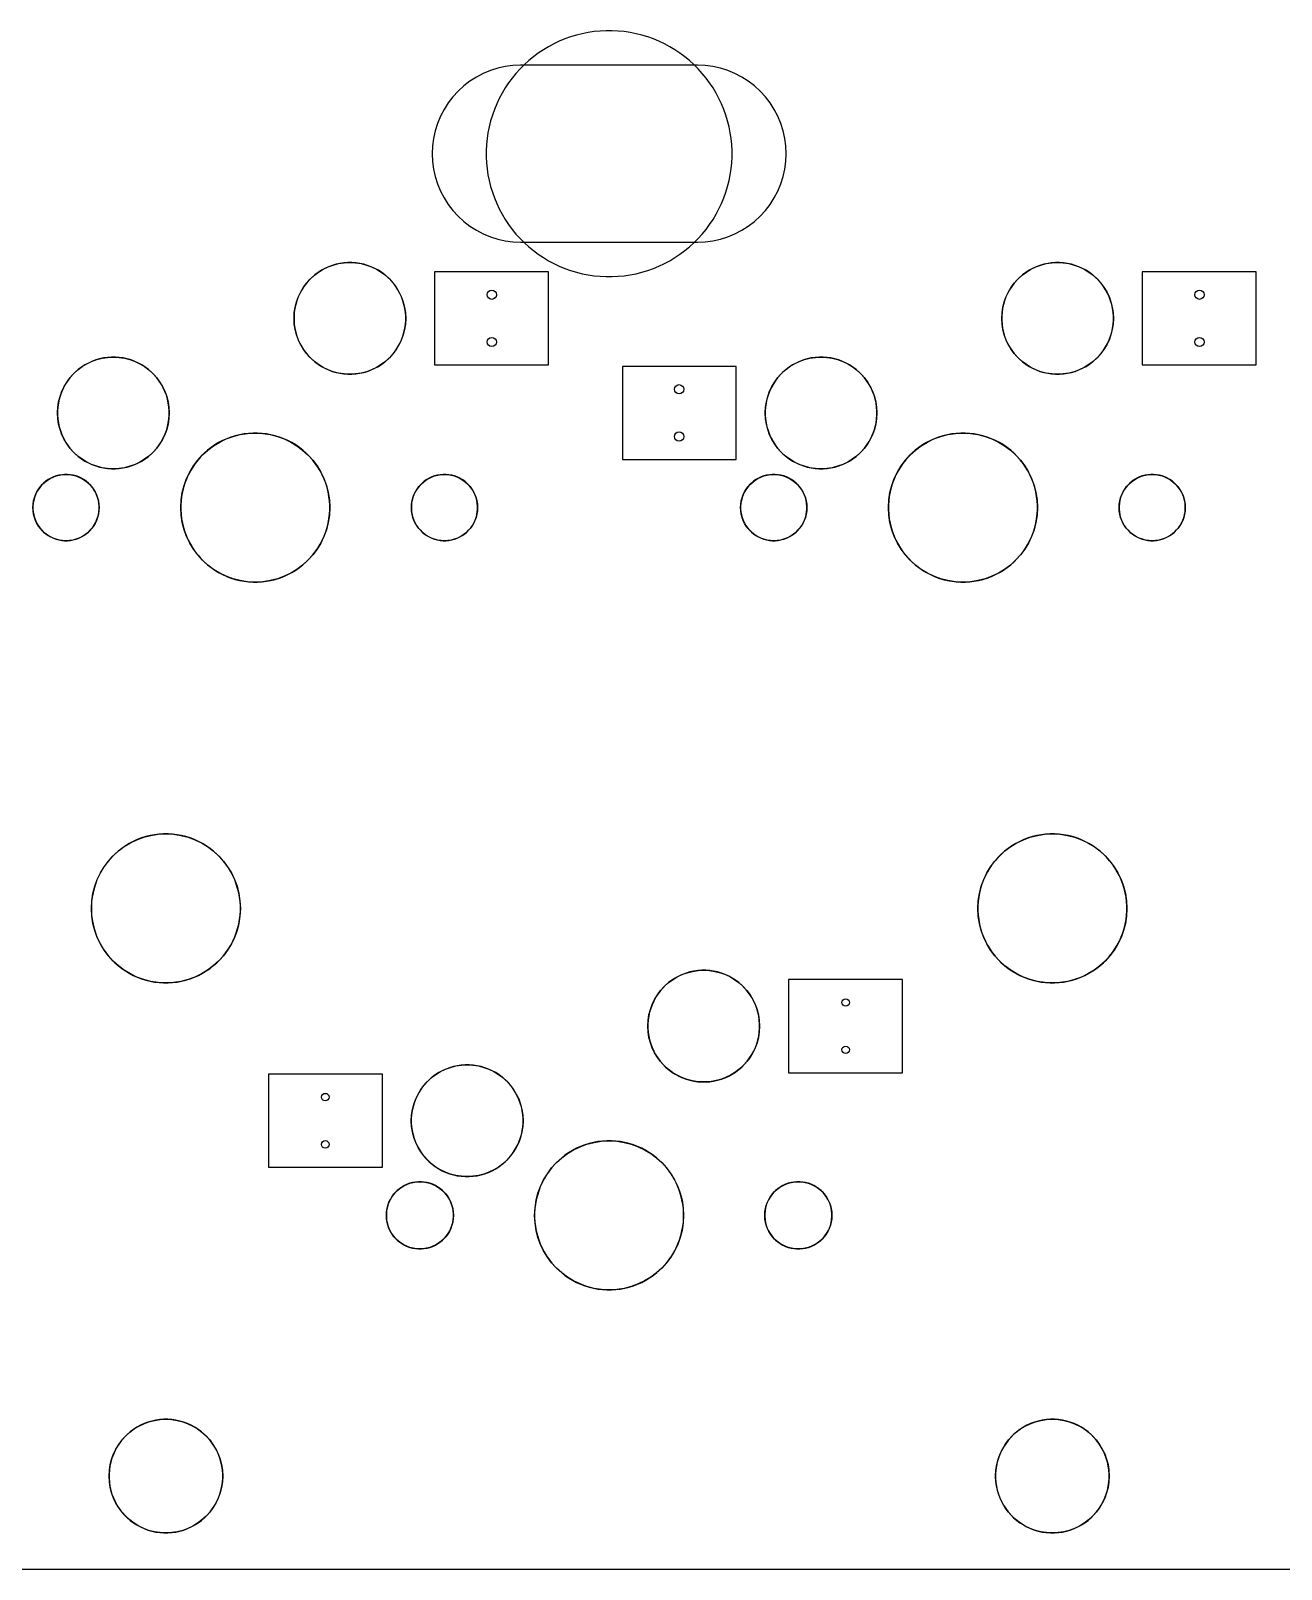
# Model space of a CAD drawing. Header units: millimetres. Extents: x 10 to 238, y 10 to 86.
# Drawn here: x 107.97 to 141.54, y 9.5 to 50.8 of the extents above; entities that cross this region are included whole.
import ezdxf

# ---------------------------------------------------------------- set-up
doc = ezdxf.new("R2010")
doc.units = ezdxf.units.MM

msp = doc.modelspace()

# ---------------------------------------------------------------- linework, layer by layer
at = {"layer": '16_copper'}
for points in [[(121.873, 44.33), (118.815, 44.33), (118.815, 41.83), (121.873, 41.83)], [(140.873, 44.33), (137.815, 44.33), (137.815, 41.83), (140.873, 41.83)], [(126.915, 41.79), (123.857, 41.79), (123.857, 39.29), (126.915, 39.29)], [(131.373, 25.33), (128.315, 25.33), (128.315, 22.83), (131.373, 22.83)], [(117.415, 22.79), (114.357, 22.79), (114.357, 20.29), (117.415, 20.29)]]:
    msp.add_lwpolyline(points, close=True, dxfattribs=at)
at = {"layer": 'drills_NPTH'}
for centre, radius in [((116.54, 43.08), 1.499), ((135.54, 43.08), 1.499), ((110.19, 40.54), 1.499), ((129.19, 40.54), 1.499), ((114, 38), 2), ((133, 38), 2), ((108.92, 38), 0.889), ((119.08, 38), 0.889), ((127.92, 38), 0.889), ((138.08, 38), 0.889), ((111.6, 27.24), 2), ((135.4, 27.24), 2), ((126.04, 24.08), 1.5), ((119.69, 21.54), 1.5), ((123.5, 19), 2), ((118.42, 19), 0.901), ((128.58, 19), 0.901), ((111.6, 12), 1.525), ((135.4, 12), 1.525)]:
    msp.add_circle(centre, radius, dxfattribs=at)
at = {"layer": 'drills_PTH'}
for centre, radius in [((120.35, 43.715), 0.125), ((139.35, 43.715), 0.125), ((120.35, 42.445), 0.125), ((139.35, 42.445), 0.125), ((125.38, 41.175), 0.125), ((125.38, 39.905), 0.125), ((129.85, 24.715), 0.1), ((129.85, 23.445), 0.1), ((115.88, 22.175), 0.1), ((115.88, 20.905), 0.1)]:
    msp.add_circle(centre, radius, dxfattribs=at)
at = {"layer": 'holes'}
for points in [[(126.8, 47.419), (126.8, 47.581), (126.792, 47.743), (126.776, 47.904), (126.752, 48.064), (126.721, 48.223), (126.681, 48.38), (126.634, 48.535), (126.58, 48.688), (126.518, 48.838), (126.449, 48.984), (126.372, 49.127), (126.289, 49.266), (126.199, 49.401), (126.102, 49.531), (126, 49.656), (125.891, 49.776), (125.776, 49.891), (125.656, 50), (125.531, 50.102), (125.401, 50.199), (125.266, 50.289), (125.127, 50.372), (124.984, 50.449), (124.838, 50.518), (124.688, 50.58), (124.535, 50.634), (124.38, 50.681), (124.223, 50.721), (124.064, 50.752), (123.904, 50.776), (123.743, 50.792), (123.581, 50.8), (123.419, 50.8), (123.257, 50.792), (123.096, 50.776), (122.936, 50.752), (122.777, 50.721), (122.62, 50.681), (122.465, 50.634), (122.312, 50.58), (122.162, 50.518), (122.016, 50.449), (121.873, 50.372), (121.734, 50.289), (121.599, 50.199), (121.469, 50.102), (121.344, 50), (121.224, 49.891), (121.109, 49.776), (121, 49.656), (120.898, 49.531), (120.801, 49.401), (120.711, 49.266), (120.628, 49.127), (120.551, 48.984), (120.482, 48.838), (120.42, 48.688), (120.366, 48.535), (120.319, 48.38), (120.279, 48.223), (120.248, 48.064), (120.224, 47.904), (120.208, 47.743), (120.2, 47.581), (120.2, 47.419), (120.208, 47.257), (120.224, 47.096), (120.248, 46.936), (120.279, 46.777), (120.319, 46.62), (120.366, 46.465), (120.42, 46.312), (120.482, 46.162), (120.551, 46.016), (120.628, 45.873), (120.711, 45.734), (120.801, 45.599), (120.898, 45.469), (121, 45.344), (121.109, 45.224), (121.224, 45.109), (121.344, 45), (121.469, 44.898), (121.599, 44.801), (121.734, 44.711), (121.873, 44.628), (122.016, 44.551), (122.162, 44.482), (122.312, 44.42), (122.465, 44.366), (122.62, 44.319), (122.777, 44.279), (122.936, 44.248), (123.096, 44.224), (123.257, 44.208), (123.419, 44.2), (123.581, 44.2), (123.743, 44.208), (123.904, 44.224), (124.064, 44.248), (124.223, 44.279), (124.38, 44.319), (124.535, 44.366), (124.688, 44.42), (124.838, 44.482), (124.984, 44.551), (125.127, 44.628), (125.266, 44.711), (125.401, 44.801), (125.531, 44.898), (125.656, 45), (125.776, 45.109), (125.891, 45.224), (126, 45.344), (126.102, 45.469), (126.199, 45.599), (126.289, 45.734), (126.372, 45.873), (126.449, 46.016), (126.518, 46.162), (126.58, 46.312), (126.634, 46.465), (126.681, 46.62), (126.721, 46.777), (126.752, 46.936), (126.776, 47.096), (126.792, 47.257), (126.8, 47.419)], [(118.75, 47.5), (118.759, 47.293), (118.786, 47.088), (118.831, 46.885), (118.893, 46.688), (118.973, 46.496), (119.068, 46.312), (119.18, 46.138), (119.306, 45.973), (119.446, 45.821), (119.598, 45.681), (119.763, 45.555), (119.938, 45.443), (120.121, 45.348), (120.313, 45.268), (120.51, 45.206), (120.713, 45.161), (120.918, 45.134), (121.125, 45.125), (125.875, 45.125), (126.082, 45.134), (126.287, 45.161), (126.49, 45.206), (126.687, 45.268), (126.879, 45.348), (127.062, 45.443), (127.237, 45.555), (127.402, 45.681), (127.554, 45.821), (127.694, 45.973), (127.82, 46.138), (127.932, 46.312), (128.027, 46.496), (128.107, 46.688), (128.169, 46.885), (128.214, 47.088), (128.241, 47.293), (128.25, 47.5), (128.241, 47.707), (128.214, 47.912), (128.169, 48.115), (128.107, 48.312), (128.027, 48.504), (127.932, 48.688), (127.82, 48.862), (127.694, 49.027), (127.554, 49.179), (127.402, 49.319), (127.237, 49.445), (127.062, 49.557), (126.879, 49.652), (126.687, 49.732), (126.49, 49.794), (126.287, 49.839), (126.082, 49.866), (125.875, 49.875), (121.125, 49.875), (120.918, 49.866), (120.713, 49.839), (120.51, 49.794), (120.313, 49.732), (120.121, 49.652), (119.938, 49.557), (119.763, 49.445), (119.598, 49.319), (119.446, 49.179), (119.306, 49.027), (119.18, 48.862), (119.068, 48.688), (118.973, 48.504), (118.893, 48.312), (118.831, 48.115), (118.786, 47.912), (118.759, 47.707), (118.75, 47.5)], [(115.041, 43.026), (115.049, 42.92), (115.064, 42.814), (115.087, 42.709), (115.117, 42.606), (115.155, 42.506), (115.199, 42.409), (115.25, 42.315), (115.308, 42.225), (115.372, 42.139), (115.442, 42.058), (115.518, 41.982), (115.599, 41.912), (115.685, 41.848), (115.775, 41.79), (115.869, 41.739), (115.966, 41.695), (116.066, 41.657), (116.169, 41.627), (116.274, 41.604), (116.38, 41.589), (116.486, 41.581), (116.594, 41.581), (116.7, 41.589), (116.806, 41.604), (116.911, 41.627), (117.014, 41.657), (117.114, 41.695), (117.211, 41.739), (117.305, 41.79), (117.395, 41.848), (117.481, 41.912), (117.562, 41.982), (117.638, 42.058), (117.708, 42.139), (117.772, 42.225), (117.83, 42.315), (117.881, 42.409), (117.925, 42.506), (117.963, 42.606), (117.993, 42.709), (118.016, 42.814), (118.031, 42.92), (118.039, 43.026), (118.039, 43.134), (118.031, 43.24), (118.016, 43.346), (117.993, 43.451), (117.963, 43.554), (117.925, 43.654), (117.881, 43.751), (117.83, 43.845), (117.772, 43.935), (117.708, 44.021), (117.638, 44.102), (117.562, 44.178), (117.481, 44.248), (117.395, 44.312), (117.305, 44.37), (117.211, 44.421), (117.114, 44.465), (117.014, 44.503), (116.911, 44.533), (116.806, 44.556), (116.7, 44.571), (116.594, 44.579), (116.486, 44.579), (116.38, 44.571), (116.274, 44.556), (116.169, 44.533), (116.066, 44.503), (115.966, 44.465), (115.869, 44.421), (115.775, 44.37), (115.685, 44.312), (115.599, 44.248), (115.518, 44.178), (115.442, 44.102), (115.372, 44.021), (115.308, 43.935), (115.25, 43.845), (115.199, 43.751), (115.155, 43.654), (115.117, 43.554), (115.087, 43.451), (115.064, 43.346), (115.049, 43.24), (115.041, 43.134), (115.041, 43.026)], [(134.041, 43.026), (134.049, 42.92), (134.064, 42.814), (134.087, 42.709), (134.117, 42.606), (134.155, 42.506), (134.199, 42.409), (134.25, 42.315), (134.308, 42.225), (134.372, 42.139), (134.442, 42.058), (134.518, 41.982), (134.599, 41.912), (134.685, 41.848), (134.775, 41.79), (134.869, 41.739), (134.966, 41.695), (135.066, 41.657), (135.169, 41.627), (135.274, 41.604), (135.38, 41.589), (135.486, 41.581), (135.594, 41.581), (135.7, 41.589), (135.806, 41.604), (135.911, 41.627), (136.014, 41.657), (136.114, 41.695), (136.211, 41.739), (136.305, 41.79), (136.395, 41.848), (136.481, 41.912), (136.562, 41.982), (136.638, 42.058), (136.708, 42.139), (136.772, 42.225), (136.83, 42.315), (136.881, 42.409), (136.925, 42.506), (136.963, 42.606), (136.993, 42.709), (137.016, 42.814), (137.031, 42.92), (137.039, 43.026), (137.039, 43.134), (137.031, 43.24), (137.016, 43.346), (136.993, 43.451), (136.963, 43.554), (136.925, 43.654), (136.881, 43.751), (136.83, 43.845), (136.772, 43.935), (136.708, 44.021), (136.638, 44.102), (136.562, 44.178), (136.481, 44.248), (136.395, 44.312), (136.305, 44.37), (136.211, 44.421), (136.114, 44.465), (136.014, 44.503), (135.911, 44.533), (135.806, 44.556), (135.7, 44.571), (135.594, 44.579), (135.486, 44.579), (135.38, 44.571), (135.274, 44.556), (135.169, 44.533), (135.066, 44.503), (134.966, 44.465), (134.869, 44.421), (134.775, 44.37), (134.685, 44.312), (134.599, 44.248), (134.518, 44.178), (134.442, 44.102), (134.372, 44.021), (134.308, 43.935), (134.25, 43.845), (134.199, 43.751), (134.155, 43.654), (134.117, 43.554), (134.087, 43.451), (134.064, 43.346), (134.049, 43.24), (134.041, 43.134), (134.041, 43.026)], [(108.691, 40.486), (108.699, 40.38), (108.714, 40.274), (108.737, 40.169), (108.767, 40.066), (108.805, 39.966), (108.849, 39.869), (108.9, 39.775), (108.958, 39.685), (109.022, 39.599), (109.092, 39.518), (109.168, 39.442), (109.249, 39.372), (109.335, 39.308), (109.425, 39.25), (109.519, 39.199), (109.616, 39.155), (109.716, 39.117), (109.819, 39.087), (109.924, 39.064), (110.03, 39.049), (110.136, 39.041), (110.244, 39.041), (110.35, 39.049), (110.456, 39.064), (110.561, 39.087), (110.664, 39.117), (110.764, 39.155), (110.861, 39.199), (110.955, 39.25), (111.045, 39.308), (111.131, 39.372), (111.212, 39.442), (111.288, 39.518), (111.358, 39.599), (111.422, 39.685), (111.48, 39.775), (111.531, 39.869), (111.575, 39.966), (111.613, 40.066), (111.643, 40.169), (111.666, 40.274), (111.681, 40.38), (111.689, 40.486), (111.689, 40.594), (111.681, 40.7), (111.666, 40.806), (111.643, 40.911), (111.613, 41.014), (111.575, 41.114), (111.531, 41.211), (111.48, 41.305), (111.422, 41.395), (111.358, 41.481), (111.288, 41.562), (111.212, 41.638), (111.131, 41.708), (111.045, 41.772), (110.955, 41.83), (110.861, 41.881), (110.764, 41.925), (110.664, 41.963), (110.561, 41.993), (110.456, 42.016), (110.35, 42.031), (110.244, 42.039), (110.136, 42.039), (110.03, 42.031), (109.924, 42.016), (109.819, 41.993), (109.716, 41.963), (109.616, 41.925), (109.519, 41.881), (109.425, 41.83), (109.335, 41.772), (109.249, 41.708), (109.168, 41.638), (109.092, 41.562), (109.022, 41.481), (108.958, 41.395), (108.9, 41.305), (108.849, 41.211), (108.805, 41.114), (108.767, 41.014), (108.737, 40.911), (108.714, 40.806), (108.699, 40.7), (108.691, 40.594), (108.691, 40.486)], [(127.691, 40.486), (127.699, 40.38), (127.714, 40.274), (127.737, 40.169), (127.767, 40.066), (127.805, 39.966), (127.849, 39.869), (127.9, 39.775), (127.958, 39.685), (128.022, 39.599), (128.092, 39.518), (128.168, 39.442), (128.249, 39.372), (128.335, 39.308), (128.425, 39.25), (128.519, 39.199), (128.616, 39.155), (128.716, 39.117), (128.819, 39.087), (128.924, 39.064), (129.03, 39.049), (129.136, 39.041), (129.244, 39.041), (129.35, 39.049), (129.456, 39.064), (129.561, 39.087), (129.664, 39.117), (129.764, 39.155), (129.861, 39.199), (129.955, 39.25), (130.045, 39.308), (130.131, 39.372), (130.212, 39.442), (130.288, 39.518), (130.358, 39.599), (130.422, 39.685), (130.48, 39.775), (130.531, 39.869), (130.575, 39.966), (130.613, 40.066), (130.643, 40.169), (130.666, 40.274), (130.681, 40.38), (130.689, 40.486), (130.689, 40.594), (130.681, 40.7), (130.666, 40.806), (130.643, 40.911), (130.613, 41.014), (130.575, 41.114), (130.531, 41.211), (130.48, 41.305), (130.422, 41.395), (130.358, 41.481), (130.288, 41.562), (130.212, 41.638), (130.131, 41.708), (130.045, 41.772), (129.955, 41.83), (129.861, 41.881), (129.764, 41.925), (129.664, 41.963), (129.561, 41.993), (129.456, 42.016), (129.35, 42.031), (129.244, 42.039), (129.136, 42.039), (129.03, 42.031), (128.924, 42.016), (128.819, 41.993), (128.716, 41.963), (128.616, 41.925), (128.519, 41.881), (128.425, 41.83), (128.335, 41.772), (128.249, 41.708), (128.168, 41.638), (128.092, 41.562), (128.022, 41.481), (127.958, 41.395), (127.9, 41.305), (127.849, 41.211), (127.805, 41.114), (127.767, 41.014), (127.737, 40.911), (127.714, 40.806), (127.699, 40.7), (127.691, 40.594), (127.691, 40.486)], [(112, 37.94), (112.007, 37.819), (112.022, 37.699), (112.044, 37.58), (112.073, 37.463), (112.109, 37.347), (112.151, 37.234), (112.201, 37.124), (112.257, 37.017), (112.32, 36.914), (112.388, 36.814), (112.463, 36.719), (112.543, 36.629), (112.629, 36.543), (112.719, 36.463), (112.814, 36.388), (112.914, 36.32), (113.017, 36.257), (113.124, 36.201), (113.234, 36.151), (113.347, 36.109), (113.463, 36.073), (113.58, 36.044), (113.699, 36.022), (113.819, 36.007), (113.94, 36), (114.06, 36), (114.181, 36.007), (114.301, 36.022), (114.42, 36.044), (114.537, 36.073), (114.653, 36.109), (114.766, 36.151), (114.876, 36.201), (114.983, 36.257), (115.086, 36.32), (115.186, 36.388), (115.281, 36.463), (115.371, 36.543), (115.457, 36.629), (115.537, 36.719), (115.612, 36.814), (115.68, 36.914), (115.743, 37.017), (115.799, 37.124), (115.849, 37.234), (115.891, 37.347), (115.927, 37.463), (115.956, 37.58), (115.978, 37.699), (115.993, 37.819), (116, 37.94), (116, 38.06), (115.993, 38.181), (115.978, 38.301), (115.956, 38.42), (115.927, 38.537), (115.891, 38.653), (115.849, 38.766), (115.799, 38.876), (115.743, 38.983), (115.68, 39.086), (115.612, 39.186), (115.537, 39.281), (115.457, 39.371), (115.371, 39.457), (115.281, 39.537), (115.186, 39.612), (115.086, 39.68), (114.983, 39.743), (114.876, 39.799), (114.766, 39.849), (114.653, 39.891), (114.537, 39.927), (114.42, 39.956), (114.301, 39.978), (114.181, 39.993), (114.06, 40), (113.94, 40), (113.819, 39.993), (113.699, 39.978), (113.58, 39.956), (113.463, 39.927), (113.347, 39.891), (113.234, 39.849), (113.124, 39.799), (113.017, 39.743), (112.914, 39.68), (112.814, 39.612), (112.719, 39.537), (112.629, 39.457), (112.543, 39.371), (112.463, 39.281), (112.388, 39.186), (112.32, 39.086), (112.257, 38.983), (112.201, 38.876), (112.151, 38.766), (112.109, 38.653), (112.073, 38.537), (112.044, 38.42), (112.022, 38.301), (112.007, 38.181), (112, 38.06), (112, 37.94)], [(131, 37.94), (131.007, 37.819), (131.022, 37.699), (131.044, 37.58), (131.073, 37.463), (131.109, 37.347), (131.151, 37.234), (131.201, 37.124), (131.257, 37.017), (131.32, 36.914), (131.388, 36.814), (131.463, 36.719), (131.543, 36.629), (131.629, 36.543), (131.719, 36.463), (131.814, 36.388), (131.914, 36.32), (132.017, 36.257), (132.124, 36.201), (132.234, 36.151), (132.347, 36.109), (132.463, 36.073), (132.58, 36.044), (132.699, 36.022), (132.819, 36.007), (132.94, 36), (133.06, 36), (133.181, 36.007), (133.301, 36.022), (133.42, 36.044), (133.537, 36.073), (133.653, 36.109), (133.766, 36.151), (133.876, 36.201), (133.983, 36.257), (134.086, 36.32), (134.186, 36.388), (134.281, 36.463), (134.371, 36.543), (134.457, 36.629), (134.537, 36.719), (134.612, 36.814), (134.68, 36.914), (134.743, 37.017), (134.799, 37.124), (134.849, 37.234), (134.891, 37.347), (134.927, 37.463), (134.956, 37.58), (134.978, 37.699), (134.993, 37.819), (135, 37.94), (135, 38.06), (134.993, 38.181), (134.978, 38.301), (134.956, 38.42), (134.927, 38.537), (134.891, 38.653), (134.849, 38.766), (134.799, 38.876), (134.743, 38.983), (134.68, 39.086), (134.612, 39.186), (134.537, 39.281), (134.457, 39.371), (134.371, 39.457), (134.281, 39.537), (134.186, 39.612), (134.086, 39.68), (133.983, 39.743), (133.876, 39.799), (133.766, 39.849), (133.653, 39.891), (133.537, 39.927), (133.42, 39.956), (133.301, 39.978), (133.181, 39.993), (133.06, 40), (132.94, 40), (132.819, 39.993), (132.699, 39.978), (132.58, 39.956), (132.463, 39.927), (132.347, 39.891), (132.234, 39.849), (132.124, 39.799), (132.017, 39.743), (131.914, 39.68), (131.814, 39.612), (131.719, 39.537), (131.629, 39.457), (131.543, 39.371), (131.463, 39.281), (131.388, 39.186), (131.32, 39.086), (131.257, 38.983), (131.201, 38.876), (131.151, 38.766), (131.109, 38.653), (131.073, 38.537), (131.044, 38.42), (131.022, 38.301), (131.007, 38.181), (131, 38.06), (131, 37.94)], [(108.031, 37.961), (108.038, 37.884), (108.051, 37.807), (108.071, 37.732), (108.098, 37.659), (108.131, 37.589), (108.17, 37.522), (108.214, 37.458), (108.264, 37.399), (108.319, 37.344), (108.378, 37.294), (108.442, 37.25), (108.509, 37.211), (108.579, 37.178), (108.652, 37.151), (108.727, 37.131), (108.804, 37.118), (108.881, 37.111), (108.959, 37.111), (109.036, 37.118), (109.113, 37.131), (109.188, 37.151), (109.261, 37.178), (109.331, 37.211), (109.398, 37.25), (109.462, 37.294), (109.521, 37.344), (109.576, 37.399), (109.626, 37.458), (109.67, 37.522), (109.709, 37.589), (109.742, 37.659), (109.769, 37.732), (109.789, 37.807), (109.802, 37.884), (109.809, 37.961), (109.809, 38.039), (109.802, 38.116), (109.789, 38.193), (109.769, 38.268), (109.742, 38.341), (109.709, 38.411), (109.67, 38.478), (109.626, 38.542), (109.576, 38.601), (109.521, 38.656), (109.462, 38.706), (109.398, 38.75), (109.331, 38.789), (109.261, 38.822), (109.188, 38.849), (109.113, 38.869), (109.036, 38.882), (108.959, 38.889), (108.881, 38.889), (108.804, 38.882), (108.727, 38.869), (108.652, 38.849), (108.579, 38.822), (108.509, 38.789), (108.442, 38.75), (108.378, 38.706), (108.319, 38.656), (108.264, 38.601), (108.214, 38.542), (108.17, 38.478), (108.131, 38.411), (108.098, 38.341), (108.071, 38.268), (108.051, 38.193), (108.038, 38.116), (108.031, 38.039), (108.031, 37.961)], [(118.191, 37.961), (118.198, 37.884), (118.211, 37.807), (118.231, 37.732), (118.258, 37.659), (118.291, 37.589), (118.33, 37.522), (118.374, 37.458), (118.424, 37.399), (118.479, 37.344), (118.538, 37.294), (118.602, 37.25), (118.669, 37.211), (118.739, 37.178), (118.812, 37.151), (118.887, 37.131), (118.964, 37.118), (119.041, 37.111), (119.119, 37.111), (119.196, 37.118), (119.273, 37.131), (119.348, 37.151), (119.421, 37.178), (119.491, 37.211), (119.558, 37.25), (119.622, 37.294), (119.681, 37.344), (119.736, 37.399), (119.786, 37.458), (119.83, 37.522), (119.869, 37.589), (119.902, 37.659), (119.929, 37.732), (119.949, 37.807), (119.962, 37.884), (119.969, 37.961), (119.969, 38.039), (119.962, 38.116), (119.949, 38.193), (119.929, 38.268), (119.902, 38.341), (119.869, 38.411), (119.83, 38.478), (119.786, 38.542), (119.736, 38.601), (119.681, 38.656), (119.622, 38.706), (119.558, 38.75), (119.491, 38.789), (119.421, 38.822), (119.348, 38.849), (119.273, 38.869), (119.196, 38.882), (119.119, 38.889), (119.041, 38.889), (118.964, 38.882), (118.887, 38.869), (118.812, 38.849), (118.739, 38.822), (118.669, 38.789), (118.602, 38.75), (118.538, 38.706), (118.479, 38.656), (118.424, 38.601), (118.374, 38.542), (118.33, 38.478), (118.291, 38.411), (118.258, 38.341), (118.231, 38.268), (118.211, 38.193), (118.198, 38.116), (118.191, 38.039), (118.191, 37.961)], [(127.031, 37.961), (127.038, 37.884), (127.051, 37.807), (127.071, 37.732), (127.098, 37.659), (127.131, 37.589), (127.17, 37.522), (127.214, 37.458), (127.264, 37.399), (127.319, 37.344), (127.378, 37.294), (127.442, 37.25), (127.509, 37.211), (127.579, 37.178), (127.652, 37.151), (127.727, 37.131), (127.804, 37.118), (127.881, 37.111), (127.959, 37.111), (128.036, 37.118), (128.113, 37.131), (128.188, 37.151), (128.261, 37.178), (128.331, 37.211), (128.398, 37.25), (128.462, 37.294), (128.521, 37.344), (128.576, 37.399), (128.626, 37.458), (128.67, 37.522), (128.709, 37.589), (128.742, 37.659), (128.769, 37.732), (128.789, 37.807), (128.802, 37.884), (128.809, 37.961), (128.809, 38.039), (128.802, 38.116), (128.789, 38.193), (128.769, 38.268), (128.742, 38.341), (128.709, 38.411), (128.67, 38.478), (128.626, 38.542), (128.576, 38.601), (128.521, 38.656), (128.462, 38.706), (128.398, 38.75), (128.331, 38.789), (128.261, 38.822), (128.188, 38.849), (128.113, 38.869), (128.036, 38.882), (127.959, 38.889), (127.881, 38.889), (127.804, 38.882), (127.727, 38.869), (127.652, 38.849), (127.579, 38.822), (127.509, 38.789), (127.442, 38.75), (127.378, 38.706), (127.319, 38.656), (127.264, 38.601), (127.214, 38.542), (127.17, 38.478), (127.131, 38.411), (127.098, 38.341), (127.071, 38.268), (127.051, 38.193), (127.038, 38.116), (127.031, 38.039), (127.031, 37.961)], [(137.191, 37.961), (137.198, 37.884), (137.211, 37.807), (137.231, 37.732), (137.258, 37.659), (137.291, 37.589), (137.33, 37.522), (137.374, 37.458), (137.424, 37.399), (137.479, 37.344), (137.538, 37.294), (137.602, 37.25), (137.669, 37.211), (137.739, 37.178), (137.812, 37.151), (137.887, 37.131), (137.964, 37.118), (138.041, 37.111), (138.119, 37.111), (138.196, 37.118), (138.273, 37.131), (138.348, 37.151), (138.421, 37.178), (138.491, 37.211), (138.558, 37.25), (138.622, 37.294), (138.681, 37.344), (138.736, 37.399), (138.786, 37.458), (138.83, 37.522), (138.869, 37.589), (138.902, 37.659), (138.929, 37.732), (138.949, 37.807), (138.962, 37.884), (138.969, 37.961), (138.969, 38.039), (138.962, 38.116), (138.949, 38.193), (138.929, 38.268), (138.902, 38.341), (138.869, 38.411), (138.83, 38.478), (138.786, 38.542), (138.736, 38.601), (138.681, 38.656), (138.622, 38.706), (138.558, 38.75), (138.491, 38.789), (138.421, 38.822), (138.348, 38.849), (138.273, 38.869), (138.196, 38.882), (138.119, 38.889), (138.041, 38.889), (137.964, 38.882), (137.887, 38.869), (137.812, 38.849), (137.739, 38.822), (137.669, 38.789), (137.602, 38.75), (137.538, 38.706), (137.479, 38.656), (137.424, 38.601), (137.374, 38.542), (137.33, 38.478), (137.291, 38.411), (137.258, 38.341), (137.231, 38.268), (137.211, 38.193), (137.198, 38.116), (137.191, 38.039), (137.191, 37.961)], [(109.6, 27.18), (109.607, 27.059), (109.622, 26.939), (109.644, 26.82), (109.673, 26.703), (109.709, 26.587), (109.751, 26.474), (109.801, 26.364), (109.857, 26.257), (109.92, 26.154), (109.988, 26.054), (110.063, 25.959), (110.143, 25.869), (110.229, 25.783), (110.319, 25.703), (110.414, 25.628), (110.514, 25.56), (110.617, 25.497), (110.724, 25.441), (110.834, 25.391), (110.947, 25.349), (111.063, 25.313), (111.18, 25.284), (111.299, 25.262), (111.419, 25.247), (111.54, 25.24), (111.66, 25.24), (111.781, 25.247), (111.901, 25.262), (112.02, 25.284), (112.137, 25.313), (112.253, 25.349), (112.366, 25.391), (112.476, 25.441), (112.583, 25.497), (112.686, 25.56), (112.786, 25.628), (112.881, 25.703), (112.971, 25.783), (113.057, 25.869), (113.137, 25.959), (113.212, 26.054), (113.28, 26.154), (113.343, 26.257), (113.399, 26.364), (113.449, 26.474), (113.491, 26.587), (113.527, 26.703), (113.556, 26.82), (113.578, 26.939), (113.593, 27.059), (113.6, 27.18), (113.6, 27.3), (113.593, 27.421), (113.578, 27.541), (113.556, 27.66), (113.527, 27.777), (113.491, 27.893), (113.449, 28.006), (113.399, 28.116), (113.343, 28.223), (113.28, 28.326), (113.212, 28.426), (113.137, 28.521), (113.057, 28.611), (112.971, 28.697), (112.881, 28.777), (112.786, 28.852), (112.686, 28.92), (112.583, 28.983), (112.476, 29.039), (112.366, 29.089), (112.253, 29.131), (112.137, 29.167), (112.02, 29.196), (111.901, 29.218), (111.781, 29.233), (111.66, 29.24), (111.54, 29.24), (111.419, 29.233), (111.299, 29.218), (111.18, 29.196), (111.063, 29.167), (110.947, 29.131), (110.834, 29.089), (110.724, 29.039), (110.617, 28.983), (110.514, 28.92), (110.414, 28.852), (110.319, 28.777), (110.229, 28.697), (110.143, 28.611), (110.063, 28.521), (109.988, 28.426), (109.92, 28.326), (109.857, 28.223), (109.801, 28.116), (109.751, 28.006), (109.709, 27.893), (109.673, 27.777), (109.644, 27.66), (109.622, 27.541), (109.607, 27.421), (109.6, 27.3), (109.6, 27.18)], [(133.4, 27.18), (133.407, 27.059), (133.422, 26.939), (133.444, 26.82), (133.473, 26.703), (133.509, 26.587), (133.551, 26.474), (133.601, 26.364), (133.657, 26.257), (133.72, 26.154), (133.788, 26.054), (133.863, 25.959), (133.943, 25.869), (134.029, 25.783), (134.119, 25.703), (134.214, 25.628), (134.314, 25.56), (134.417, 25.497), (134.524, 25.441), (134.634, 25.391), (134.747, 25.349), (134.863, 25.313), (134.98, 25.284), (135.099, 25.262), (135.219, 25.247), (135.34, 25.24), (135.46, 25.24), (135.581, 25.247), (135.701, 25.262), (135.82, 25.284), (135.937, 25.313), (136.053, 25.349), (136.166, 25.391), (136.276, 25.441), (136.383, 25.497), (136.486, 25.56), (136.586, 25.628), (136.681, 25.703), (136.771, 25.783), (136.857, 25.869), (136.937, 25.959), (137.012, 26.054), (137.08, 26.154), (137.143, 26.257), (137.199, 26.364), (137.249, 26.474), (137.291, 26.587), (137.327, 26.703), (137.356, 26.82), (137.378, 26.939), (137.393, 27.059), (137.4, 27.18), (137.4, 27.3), (137.393, 27.421), (137.378, 27.541), (137.356, 27.66), (137.327, 27.777), (137.291, 27.893), (137.249, 28.006), (137.199, 28.116), (137.143, 28.223), (137.08, 28.326), (137.012, 28.426), (136.937, 28.521), (136.857, 28.611), (136.771, 28.697), (136.681, 28.777), (136.586, 28.852), (136.486, 28.92), (136.383, 28.983), (136.276, 29.039), (136.166, 29.089), (136.053, 29.131), (135.937, 29.167), (135.82, 29.196), (135.701, 29.218), (135.581, 29.233), (135.46, 29.24), (135.34, 29.24), (135.219, 29.233), (135.099, 29.218), (134.98, 29.196), (134.863, 29.167), (134.747, 29.131), (134.634, 29.089), (134.524, 29.039), (134.417, 28.983), (134.314, 28.92), (134.214, 28.852), (134.119, 28.777), (134.029, 28.697), (133.943, 28.611), (133.863, 28.521), (133.788, 28.426), (133.72, 28.326), (133.657, 28.223), (133.601, 28.116), (133.551, 28.006), (133.509, 27.893), (133.473, 27.777), (133.444, 27.66), (133.422, 27.541), (133.407, 27.421), (133.4, 27.3), (133.4, 27.18)], [(124.54, 24.026), (124.548, 23.92), (124.563, 23.814), (124.586, 23.709), (124.616, 23.606), (124.653, 23.506), (124.698, 23.408), (124.749, 23.314), (124.807, 23.224), (124.871, 23.138), (124.941, 23.057), (125.017, 22.981), (125.098, 22.911), (125.184, 22.847), (125.274, 22.789), (125.368, 22.738), (125.466, 22.693), (125.566, 22.656), (125.669, 22.626), (125.774, 22.603), (125.88, 22.588), (125.986, 22.58), (126.094, 22.58), (126.2, 22.588), (126.306, 22.603), (126.411, 22.626), (126.514, 22.656), (126.614, 22.693), (126.712, 22.738), (126.806, 22.789), (126.896, 22.847), (126.982, 22.911), (127.063, 22.981), (127.139, 23.057), (127.209, 23.138), (127.273, 23.224), (127.331, 23.314), (127.382, 23.408), (127.427, 23.506), (127.464, 23.606), (127.494, 23.709), (127.517, 23.814), (127.532, 23.92), (127.54, 24.026), (127.54, 24.134), (127.532, 24.24), (127.517, 24.347), (127.494, 24.451), (127.464, 24.554), (127.427, 24.654), (127.382, 24.752), (127.331, 24.846), (127.273, 24.936), (127.209, 25.022), (127.139, 25.103), (127.063, 25.179), (126.982, 25.249), (126.896, 25.313), (126.806, 25.371), (126.712, 25.422), (126.614, 25.467), (126.514, 25.504), (126.411, 25.534), (126.306, 25.557), (126.2, 25.572), (126.094, 25.58), (125.986, 25.58), (125.88, 25.572), (125.774, 25.557), (125.669, 25.534), (125.566, 25.504), (125.466, 25.467), (125.368, 25.422), (125.274, 25.371), (125.184, 25.313), (125.098, 25.249), (125.017, 25.179), (124.941, 25.103), (124.871, 25.022), (124.807, 24.936), (124.749, 24.846), (124.698, 24.752), (124.653, 24.654), (124.616, 24.554), (124.586, 24.451), (124.563, 24.347), (124.548, 24.24), (124.54, 24.134), (124.54, 24.026)], [(118.19, 21.486), (118.198, 21.38), (118.213, 21.274), (118.236, 21.169), (118.266, 21.066), (118.303, 20.966), (118.348, 20.868), (118.399, 20.774), (118.457, 20.684), (118.521, 20.598), (118.591, 20.517), (118.667, 20.441), (118.748, 20.371), (118.834, 20.307), (118.924, 20.249), (119.018, 20.198), (119.116, 20.153), (119.216, 20.116), (119.319, 20.086), (119.424, 20.063), (119.53, 20.048), (119.636, 20.04), (119.744, 20.04), (119.85, 20.048), (119.957, 20.063), (120.061, 20.086), (120.164, 20.116), (120.264, 20.153), (120.362, 20.198), (120.456, 20.249), (120.546, 20.307), (120.632, 20.371), (120.713, 20.441), (120.789, 20.517), (120.859, 20.598), (120.923, 20.684), (120.981, 20.774), (121.032, 20.868), (121.077, 20.966), (121.114, 21.066), (121.144, 21.169), (121.167, 21.274), (121.182, 21.38), (121.19, 21.486), (121.19, 21.594), (121.182, 21.7), (121.167, 21.806), (121.144, 21.911), (121.114, 22.014), (121.077, 22.114), (121.032, 22.212), (120.981, 22.306), (120.923, 22.396), (120.859, 22.482), (120.789, 22.563), (120.713, 22.639), (120.632, 22.709), (120.546, 22.773), (120.456, 22.831), (120.362, 22.882), (120.264, 22.927), (120.164, 22.964), (120.061, 22.994), (119.957, 23.017), (119.85, 23.032), (119.744, 23.04), (119.636, 23.04), (119.53, 23.032), (119.424, 23.017), (119.319, 22.994), (119.216, 22.964), (119.116, 22.927), (119.018, 22.882), (118.924, 22.831), (118.834, 22.773), (118.748, 22.709), (118.667, 22.639), (118.591, 22.563), (118.521, 22.482), (118.457, 22.396), (118.399, 22.306), (118.348, 22.212), (118.303, 22.114), (118.266, 22.014), (118.236, 21.911), (118.213, 21.806), (118.198, 21.7), (118.19, 21.594), (118.19, 21.486)], [(121.5, 18.94), (121.507, 18.819), (121.522, 18.699), (121.544, 18.58), (121.573, 18.463), (121.609, 18.347), (121.651, 18.234), (121.701, 18.124), (121.757, 18.017), (121.82, 17.914), (121.888, 17.814), (121.963, 17.719), (122.043, 17.629), (122.129, 17.543), (122.219, 17.463), (122.314, 17.388), (122.414, 17.32), (122.517, 17.257), (122.624, 17.201), (122.734, 17.151), (122.847, 17.109), (122.963, 17.073), (123.08, 17.044), (123.199, 17.022), (123.319, 17.007), (123.44, 17), (123.56, 17), (123.681, 17.007), (123.801, 17.022), (123.92, 17.044), (124.037, 17.073), (124.153, 17.109), (124.266, 17.151), (124.376, 17.201), (124.483, 17.257), (124.586, 17.32), (124.686, 17.388), (124.781, 17.463), (124.871, 17.543), (124.957, 17.629), (125.037, 17.719), (125.112, 17.814), (125.18, 17.914), (125.243, 18.017), (125.299, 18.124), (125.349, 18.234), (125.391, 18.347), (125.427, 18.463), (125.456, 18.58), (125.478, 18.699), (125.493, 18.819), (125.5, 18.94), (125.5, 19.06), (125.493, 19.181), (125.478, 19.301), (125.456, 19.42), (125.427, 19.537), (125.391, 19.653), (125.349, 19.766), (125.299, 19.876), (125.243, 19.983), (125.18, 20.086), (125.112, 20.186), (125.037, 20.281), (124.957, 20.371), (124.871, 20.457), (124.781, 20.537), (124.686, 20.612), (124.586, 20.68), (124.483, 20.743), (124.376, 20.799), (124.266, 20.849), (124.153, 20.891), (124.037, 20.927), (123.92, 20.956), (123.801, 20.978), (123.681, 20.993), (123.56, 21), (123.44, 21), (123.319, 20.993), (123.199, 20.978), (123.08, 20.956), (122.963, 20.927), (122.847, 20.891), (122.734, 20.849), (122.624, 20.799), (122.517, 20.743), (122.414, 20.68), (122.314, 20.612), (122.219, 20.537), (122.129, 20.457), (122.043, 20.371), (121.963, 20.281), (121.888, 20.186), (121.82, 20.086), (121.757, 19.983), (121.701, 19.876), (121.651, 19.766), (121.609, 19.653), (121.573, 19.537), (121.544, 19.42), (121.522, 19.301), (121.507, 19.181), (121.5, 19.06), (121.5, 18.94)], [(117.519, 18.961), (117.526, 18.882), (117.54, 18.805), (117.56, 18.729), (117.587, 18.655), (117.62, 18.584), (117.66, 18.516), (117.705, 18.451), (117.755, 18.391), (117.811, 18.335), (117.871, 18.285), (117.936, 18.24), (118.004, 18.2), (118.075, 18.167), (118.149, 18.14), (118.225, 18.12), (118.302, 18.106), (118.381, 18.099), (118.459, 18.099), (118.538, 18.106), (118.615, 18.12), (118.691, 18.14), (118.765, 18.167), (118.836, 18.2), (118.904, 18.24), (118.969, 18.285), (119.029, 18.335), (119.085, 18.391), (119.135, 18.451), (119.18, 18.516), (119.22, 18.584), (119.253, 18.655), (119.28, 18.729), (119.3, 18.805), (119.314, 18.882), (119.321, 18.961), (119.321, 19.039), (119.314, 19.118), (119.3, 19.195), (119.28, 19.271), (119.253, 19.345), (119.22, 19.416), (119.18, 19.484), (119.135, 19.549), (119.085, 19.609), (119.029, 19.665), (118.969, 19.715), (118.904, 19.76), (118.836, 19.8), (118.765, 19.833), (118.691, 19.86), (118.615, 19.88), (118.538, 19.894), (118.459, 19.901), (118.381, 19.901), (118.302, 19.894), (118.225, 19.88), (118.149, 19.86), (118.075, 19.833), (118.004, 19.8), (117.936, 19.76), (117.871, 19.715), (117.811, 19.665), (117.755, 19.609), (117.705, 19.549), (117.66, 19.484), (117.62, 19.416), (117.587, 19.345), (117.56, 19.271), (117.54, 19.195), (117.526, 19.118), (117.519, 19.039), (117.519, 18.961)], [(127.679, 18.961), (127.686, 18.882), (127.7, 18.805), (127.72, 18.729), (127.747, 18.655), (127.78, 18.584), (127.82, 18.516), (127.865, 18.451), (127.915, 18.391), (127.971, 18.335), (128.031, 18.285), (128.096, 18.24), (128.164, 18.2), (128.235, 18.167), (128.309, 18.14), (128.385, 18.12), (128.462, 18.106), (128.541, 18.099), (128.619, 18.099), (128.698, 18.106), (128.775, 18.12), (128.851, 18.14), (128.925, 18.167), (128.996, 18.2), (129.064, 18.24), (129.129, 18.285), (129.189, 18.335), (129.245, 18.391), (129.295, 18.451), (129.34, 18.516), (129.38, 18.584), (129.413, 18.655), (129.44, 18.729), (129.46, 18.805), (129.474, 18.882), (129.481, 18.961), (129.481, 19.039), (129.474, 19.118), (129.46, 19.195), (129.44, 19.271), (129.413, 19.345), (129.38, 19.416), (129.34, 19.484), (129.295, 19.549), (129.245, 19.609), (129.189, 19.665), (129.129, 19.715), (129.064, 19.76), (128.996, 19.8), (128.925, 19.833), (128.851, 19.86), (128.775, 19.88), (128.698, 19.894), (128.619, 19.901), (128.541, 19.901), (128.462, 19.894), (128.385, 19.88), (128.309, 19.86), (128.235, 19.833), (128.164, 19.8), (128.096, 19.76), (128.031, 19.715), (127.971, 19.665), (127.915, 19.609), (127.865, 19.549), (127.82, 19.484), (127.78, 19.416), (127.747, 19.345), (127.72, 19.271), (127.7, 19.195), (127.686, 19.118), (127.679, 19.039), (127.679, 18.961)], [(110.075, 11.946), (110.083, 11.837), (110.098, 11.729), (110.121, 11.623), (110.152, 11.518), (110.19, 11.416), (110.235, 11.317), (110.288, 11.221), (110.347, 11.13), (110.412, 11.043), (110.483, 10.96), (110.56, 10.883), (110.642, 10.812), (110.73, 10.747), (110.821, 10.688), (110.917, 10.635), (111.016, 10.59), (111.118, 10.552), (111.223, 10.521), (111.329, 10.498), (111.437, 10.483), (111.546, 10.475), (111.654, 10.475), (111.763, 10.483), (111.871, 10.498), (111.977, 10.521), (112.082, 10.552), (112.184, 10.59), (112.283, 10.635), (112.379, 10.688), (112.47, 10.747), (112.558, 10.812), (112.64, 10.883), (112.717, 10.96), (112.788, 11.043), (112.853, 11.13), (112.912, 11.221), (112.965, 11.317), (113.01, 11.416), (113.048, 11.518), (113.079, 11.623), (113.102, 11.729), (113.117, 11.837), (113.125, 11.946), (113.125, 12.054), (113.117, 12.163), (113.102, 12.271), (113.079, 12.377), (113.048, 12.482), (113.01, 12.584), (112.965, 12.683), (112.912, 12.779), (112.853, 12.87), (112.788, 12.958), (112.717, 13.04), (112.64, 13.117), (112.558, 13.188), (112.47, 13.253), (112.379, 13.312), (112.283, 13.365), (112.184, 13.41), (112.082, 13.448), (111.977, 13.479), (111.871, 13.502), (111.763, 13.517), (111.654, 13.525), (111.546, 13.525), (111.437, 13.517), (111.329, 13.502), (111.223, 13.479), (111.118, 13.448), (111.016, 13.41), (110.917, 13.365), (110.821, 13.312), (110.73, 13.253), (110.642, 13.188), (110.56, 13.117), (110.483, 13.04), (110.412, 12.958), (110.347, 12.87), (110.288, 12.779), (110.235, 12.683), (110.19, 12.584), (110.152, 12.482), (110.121, 12.377), (110.098, 12.271), (110.083, 12.163), (110.075, 12.054), (110.075, 11.946)], [(133.875, 11.946), (133.883, 11.837), (133.898, 11.729), (133.921, 11.623), (133.952, 11.518), (133.99, 11.416), (134.035, 11.317), (134.088, 11.221), (134.147, 11.13), (134.212, 11.043), (134.283, 10.96), (134.36, 10.883), (134.442, 10.812), (134.53, 10.747), (134.621, 10.688), (134.717, 10.635), (134.816, 10.59), (134.918, 10.552), (135.023, 10.521), (135.129, 10.498), (135.237, 10.483), (135.346, 10.475), (135.454, 10.475), (135.563, 10.483), (135.671, 10.498), (135.777, 10.521), (135.882, 10.552), (135.984, 10.59), (136.083, 10.635), (136.179, 10.688), (136.27, 10.747), (136.358, 10.812), (136.44, 10.883), (136.517, 10.96), (136.588, 11.043), (136.653, 11.13), (136.712, 11.221), (136.765, 11.317), (136.81, 11.416), (136.848, 11.518), (136.879, 11.623), (136.902, 11.729), (136.917, 11.837), (136.925, 11.946), (136.925, 12.054), (136.917, 12.163), (136.902, 12.271), (136.879, 12.377), (136.848, 12.482), (136.81, 12.584), (136.765, 12.683), (136.712, 12.779), (136.653, 12.87), (136.588, 12.958), (136.517, 13.04), (136.44, 13.117), (136.358, 13.188), (136.27, 13.253), (136.179, 13.312), (136.083, 13.365), (135.984, 13.41), (135.882, 13.448), (135.777, 13.479), (135.671, 13.502), (135.563, 13.517), (135.454, 13.525), (135.346, 13.525), (135.237, 13.517), (135.129, 13.502), (135.023, 13.479), (134.918, 13.448), (134.816, 13.41), (134.717, 13.365), (134.621, 13.312), (134.53, 13.253), (134.442, 13.188), (134.36, 13.117), (134.283, 13.04), (134.212, 12.958), (134.147, 12.87), (134.088, 12.779), (134.035, 12.683), (133.99, 12.584), (133.952, 12.482), (133.921, 12.377), (133.898, 12.271), (133.883, 12.163), (133.875, 12.054), (133.875, 11.946)]]:
    msp.add_lwpolyline(points, close=True, dxfattribs=at)
at = {"layer": 'outline'}
msp.add_lwpolyline([(14.25, 9.5), (232.75, 9.5)], dxfattribs=at)

doc.saveas('drawing.dxf')
